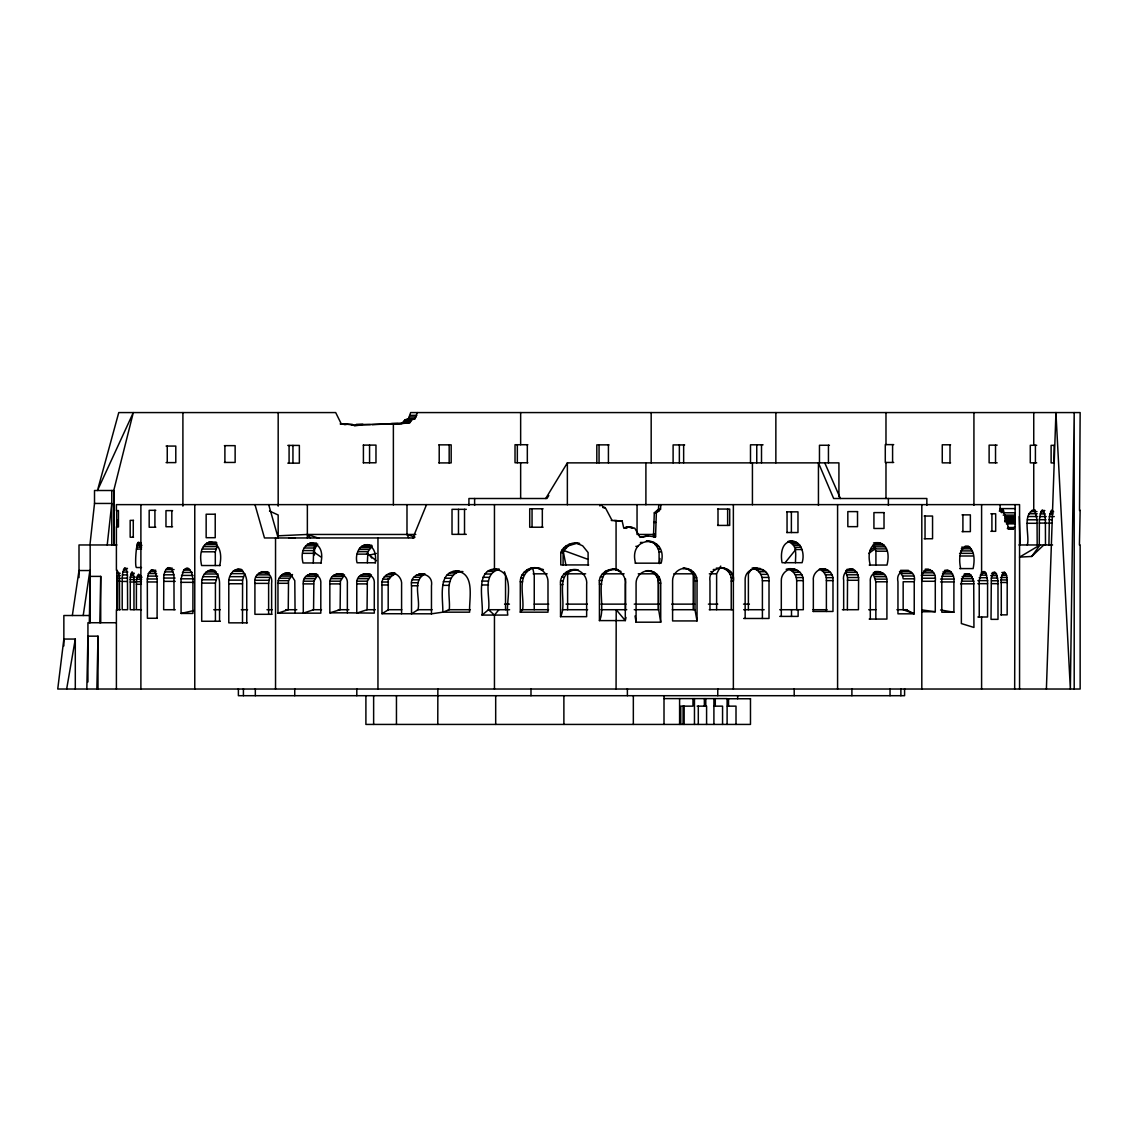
<?xml version="1.0" encoding="UTF-8"?>
<svg xmlns="http://www.w3.org/2000/svg" width="1137" height="1137" viewBox="0 0 1137 1137"><rect width="100%" height="100%" fill="white"/><g stroke="black" fill="none" stroke-linecap="round" stroke-linejoin="round"><path stroke-width="1.5" d="M418.672 574.043L425.124 574.043C411.651 580.097 420.676 598.986 417.99 609.716L411.523 613.824L411.523 585.768C408.865 570.376 434.121 570.376 431.463 585.768L431.463 613.824L381.975 613.71L381.975 584.972C380.895 577.695 387.987 571.726 395.008 573.147M977.863 616.993L987.57 616.993L987.584 580.623L985.95 573.147L983.946 571.442L980.776 575.137L979.213 580.623L979.241 616.993M947.846 570.39C942.715 571.186 941.464 577.568 941.806 581.931L941.806 612.232L953.9 612.232L953.9 581.931C954.767 576.317 951.328 568.599 944.52 570.39M1014.673 689.022L1015.156 504.629M141.414 609.716L136.383 609.716L136.426 581.703L136.98 577.17L138.643 574.157L140.292 577.17L140.889 584.276M914.233 581.746C917.46 567.05 894.734 567.05 897.96 581.746L897.96 613.824L914.233 613.824L914.233 581.746L903.162 581.746L903.162 609.716L914.233 613.824L906.146 609.716M89.311 622.735L90.164 576.388L100.724 576.388L100.724 622.735M99.857 622.735L100.724 576.388M573.588 569.651C581.277 569.594 587.658 576.956 586.649 584.546L586.649 616.666L560.527 616.666L560.527 584.546C559.12 574.839 569.367 567.448 578.349 570.007M560.527 616.666C568.202 602.866 552.824 572.735 575.905 569.651M660.867 504.629L660.512 509.262L656.362 512.83L655.537 536.863L653.477 536.863L654.301 512.83L658.451 509.262L658.806 504.629M86.824 689.022L87.933 636.166L97.995 636.166L97.995 689.022M96.872 689.022L97.995 636.166M117.651 578.435L117.594 609.716M1000.688 614.861L1007.155 614.861L1007.211 579.955L1006.558 575.308L1004.227 572.138L1001.91 575.308L1001.242 579.955L1001.299 614.861M247.397 622.849L228.793 622.849L228.793 583.75C227.869 576.544 232.914 567.505 241.2 569.31M242.494 622.849L242.579 580.126L244.768 573.645L231.053 573.645M157.318 618.258L147.398 618.258L147.313 578.989L148.393 573.531L152.244 569.808L155.016 571.527L157.176 578.989L157.091 618.258M935.282 581.277C937.272 566.141 919.819 566.141 921.809 581.277L935.282 581.277L935.282 611.734L921.809 611.734M1039.261 544.964L1039.374 519.708L1040.824 511.835L1042.373 510.101L1044.576 513.896L1045.386 519.708L1045.486 544.964M1048.939 544.964L1049.366 516.582L1051.256 510.541L1052.052 510.101L1053.615 511.835L1050.503 511.835M1046.395 689.022L1055.932 412.575L1070.358 689.022L1074.195 412.575L1074.195 689.022M135.275 609.716L130.243 609.716L130.286 577.155L132.105 571.797L133.939 577.155L133.981 609.716M847.378 609.716L847.534 577.511L845.9 572.423L856.971 572.423L858.606 577.511L858.449 609.716L842.375 609.716M122.185 578.122L122.796 572.053L124.914 567.932L126.434 569.822L127.443 574.896L127.614 609.716L122.213 609.716L122.185 578.122L127.216 578.122M1027.208 544.964C1030.264 537.787 1021.282 512.005 1034.67 510.229L1037.058 519.794L1037.171 544.964M141.5 567.534L136.468 567.534C134.166 567.036 137.008 526.53 140.889 549.072M220.28 621.257L201.704 621.257L201.704 583.11C201.32 576.303 206.451 568.514 214.069 570.22M215.419 621.257L215.419 583.11L218.034 574L204.319 574M271.871 614.307L254.915 614.307L254.915 583.38C252.812 568.514 273.733 568.514 271.629 583.38L271.629 614.307M268.616 614.307L268.616 583.38L269.739 577.354L256.038 577.354M175.24 609.716L163.657 609.716L163.813 574.796L165.789 569.594L168.873 567.619L171.957 569.594L173.933 574.796L174.075 609.716M991.322 578.037L991.023 619.352L998.002 619.352L997.988 580.78L996.41 573.744L994.52 572.153L993.525 572.565L991.322 578.037L997.703 578.037M89.937 544.964L94.513 503.449L94.513 490.502L113.757 490.502L133.313 412.575L97.469 490.502L118.76 412.575L335.685 412.575L341.285 423.902L352.569 424.584L354.63 425.863C372.822 422.893 391.853 425.465 410.016 422.58L411.736 419.809L415.104 418.672L417.279 412.575M107.219 544.964L111.781 503.449L94.513 503.449M307.658 574.867L317.948 574.867L313.869 581.192L313.57 609.716L303.281 613.156L303.281 583.892C302.016 570.774 322.069 570.774 320.805 583.892L320.805 613.156L277.968 613.156L277.968 583.295C277.655 576.914 283.639 571.684 289.949 573.119M277.968 613.156L288.244 609.716L288.528 580.666L292.522 574.483M321.401 562.957L303.01 562.957C296.771 536.778 327.115 536.778 320.876 562.957M313.286 562.957L313.599 550.578L317.749 544.126L307.473 544.126M347.353 612.829L329.844 612.829L329.844 583.892C328.579 570.774 348.633 570.774 347.353 583.892L347.353 612.829L374.286 613.113L374.286 583.892C375.551 570.774 355.497 570.774 356.762 583.892L356.762 613.113L367.052 609.716L367.35 581.192L371.429 574.867L361.154 574.867M329.844 612.829L340.119 609.716L340.418 581.192L344.497 574.867L334.221 574.867M659.361 563.625L659.957 558.537M431.463 613.824L442.805 612.175C443.259 599.057 436.594 568.941 459.447 571.087M456.221 571.087C475.948 572.949 468.771 599.668 469.638 612.175L442.805 612.175L449.257 609.716C450.721 597.792 443.601 577.084 459.206 571.57L452.753 571.57M534.148 567.775C541.596 567.733 548.048 574.299 547.991 581.732L547.991 612.175L520.291 612.175L520.291 581.732C520.163 573.318 528.279 566.709 536.465 567.775L530.553 568.244M520.291 612.175L522.622 609.716C524.711 596.953 515.772 574.057 532.883 568.244M181.039 578.818L183.711 570.106L186.994 568.116L188.699 568.628L191.57 572.437L192.949 578.818L192.906 613.44L181.081 613.44L181.039 578.818L194.271 578.818M72.342 615.515L79.007 570.532L89.894 570.532L89.894 615.515L63.857 615.515L63.857 645.944M83.214 615.515L89.894 570.532M372.112 424.698L401.986 423.163L405.127 419.809L408.496 418.672L410.67 412.575L1080.15 412.575L1079.525 510.541M66.657 689.022L75.298 639.051L63.857 639.051L57.745 689.022L1080.15 689.022L1080.15 544.964L1079.425 544.964L1080.15 510.2M117.495 519.68L116.912 526.204M599.426 620.603C607.471 606.405 589.719 566.468 618.286 569.751C608.963 566.866 597.65 573.702 599.426 584.262L599.426 620.603L625.293 620.589L625.975 617.476M375.58 562.772L357.061 562.772C354.673 554.543 359.477 542.761 369.553 544.936M367.336 562.772L367.933 551.658L372.24 546.13M494.453 504.629L494.453 569.211C516.525 571.556 505.325 601.629 507.798 615.074L482.045 615.074C484.149 601.416 472.964 565.743 499.37 569.211M494.453 689.022L494.453 615.074L488.498 609.716C490.829 597.764 481.42 573.901 498.901 569.523M220.251 565.53L201.604 565.53C194.953 534.575 226.391 534.575 219.754 565.53M215.305 565.53L215.305 551.8L217.195 546.599L203.48 546.599M1008.448 529.117L1013.309 529.117L1014.673 526.602M999.778 509.945L1003.019 509.945C1001.171 517.42 999.366 507.287 1000.375 504.629M412.902 537.957L426.546 504.629M588.71 564.933L560.768 564.933L560.768 552.554C563.568 545.049 572.238 541.979 579.657 543.543L574.427 543.259M563.099 564.933L563.099 552.554L564.435 549.953L568.514 545.803L576.757 543.259M720.744 566.07L716.623 573.815L716.623 609.716M635.171 563.17L661.151 563.17C668.954 534.376 627.723 534.376 635.526 563.17M545.703 498.503L567.363 462.873L838.921 462.873L838.921 496.798M548.787 495.533L546.982 498.503L468.927 498.503L468.927 505.382M389.025 573.574L395.477 573.574L390.83 576.715L389.295 579.188L382.842 579.188M751.23 569.353L748.388 573.815L748.388 609.716M721.668 567.647L719.607 567.647C726.543 567.562 732.228 574.213 731.233 581.05L733.365 581.05C736.009 563.952 707.313 563.952 709.971 581.05L709.971 609.716M1031.7 556.462L1040.071 544.964L1019.562 557.116L1031.7 556.462L1043.837 544.964M785.042 562.843L796.056 549.143M494.453 615.074L498.901 609.716M482.045 615.074L488.498 609.716M869.734 550.749L875.277 546.556M868.696 553.449L875.717 548.361M959.77 568.585L973.116 568.585C979.071 539.379 954.682 539.379 960.637 568.585M624.128 528.378L626.501 526.886L634.73 528.151L640.046 537.346L647.877 535.953L655.537 536.863M628.562 526.886L626.189 528.378L623.659 527.653L622.152 521.002L611.28 520.462M381.975 613.71L388.428 609.716M116.869 609.716L116.884 570.063L118.774 573.318L119.47 578.321L119.556 609.716M366.555 553.946L369.823 555.027L376.347 553.449M181.081 613.44L194.313 610.455M351.504 425.238L362.845 424.314M869.194 619.068L886.917 619.068L886.917 581.789C888.281 568.969 868.938 568.969 870.302 581.789L870.302 619.068M869.222 565.061L887.002 565.061C894.236 535.797 862.983 535.797 870.231 565.061M743.655 618.471L769.01 618.471L769.01 580.737C770.019 564.506 744.138 564.506 745.147 580.737L745.147 618.471M648.403 570.76C641.78 570.717 636.024 576.544 636.08 583.153L636.08 622.195L660.725 622.195L660.725 583.153C660.839 575.677 653.619 569.808 646.342 570.76L651.586 571.186M684.815 568.386C678.249 568.344 672.55 574.128 672.592 580.68L672.592 620.93L697.038 620.93L697.038 580.68C697.152 573.247 689.974 567.434 682.754 568.386L687.984 568.798M792.077 541.311C781.318 541.51 780.451 554.771 782.071 562.701L802.082 562.701C805.28 553.222 800.775 538.995 788.78 541.311M277.84 535.825L307.36 534.461L415.801 534.461M410.23 415.36L416.838 415.36M409.363 417.009L415.971 417.009M408.496 418.672L415.104 418.672M407.273 419.269L413.882 419.269M405.127 419.809L411.736 419.809M404.175 421.074L410.784 421.074M403.408 422.58L410.016 422.58M401.986 423.163L408.595 423.163M391.554 423.547L398.163 423.547M390.076 423.689L401.915 423.731M340.134 423.916L347.439 423.93M389.096 423.874L395.704 423.874M341.029 423.93L352.569 424.584M893.682 444.624L885.282 444.624L885.282 462.461L893.682 462.461M438.91 444.851L451.176 444.851L451.176 462.915L438.91 462.915M527.824 444.723L515.018 444.723L515.018 462.759L527.824 462.759M609.02 444.865L596.811 444.865L596.811 462.873M684.645 444.922L673.104 444.922L673.104 462.873M763.055 444.809L750.491 444.809L750.491 462.873M950.575 444.794L942.26 444.794L942.26 462.858L950.575 462.858M363.286 445.107L375.977 445.107L375.977 462.787L363.286 462.787M997.149 445.135L989.119 445.135L989.119 462.816L997.149 462.816M829.442 445.263L819.464 445.263L819.464 462.873M1036.702 445.278L1030.278 445.278L1030.278 462.858L1036.702 462.858M1054.369 445.349L1051.114 445.349L1051.114 462.915L1054.369 462.915M287.803 445.42L299.358 445.42L299.358 463.143L287.803 463.143M224.387 445.647L235.132 445.647L235.132 462.446L224.387 462.446M166.087 446.074L175.794 446.074L175.794 462.603L166.087 462.603M602.809 507.5L605.694 508.395L612.076 520.462M999.892 508.609L1015.156 508.609M543.06 508.779L529.714 508.779L529.714 527.227L543.06 527.227M717.603 509.049L729.698 509.049L729.698 525.422L717.603 525.422M466.298 509.333L452.014 509.333L452.014 534.347L466.298 534.347M658.451 509.262L660.512 509.262M1032.126 510.229L1035.338 510.229M155.797 510.314L149.174 510.314L149.174 527.227L155.797 527.227M1041.577 510.541L1044.832 510.541M172.582 510.641L165.974 510.641L165.974 526.729L172.582 526.729M1000.262 510.712L1003.502 510.712L1008.647 528.549L1013.309 529.117M999.281 511.053L1002.521 511.053M656.816 511.366L658.877 511.366M1030.52 511.579L1036.944 511.579M786.69 511.849L797.975 511.849L797.975 532.542L786.69 532.542M1040.824 511.835L1044.079 511.835M654.301 512.83L656.362 512.83M1003.246 512.787L1015.128 512.787M990.824 513.782L995.685 513.782L995.685 531.306L990.824 531.306M1029.156 513.725L1037.171 513.725M1040.184 513.896L1045.059 513.896M1049.863 513.896L1053.104 513.896M962.03 514.876L970.358 514.876L970.358 531.633L962.03 531.633M1003.218 515.118L1015.099 515.118M924.21 516.042L932.553 516.042L932.553 538.753L924.21 538.753M1004.881 516.667L1015.071 516.667M1028.09 516.525L1037.726 516.525M1039.687 516.582L1046.196 516.582M1049.366 516.582L1054.241 516.582M1004.866 518.088L1015.043 518.088M1004.881 519.168L1015.057 519.168M1039.374 519.708L1045.884 519.708M1049.053 519.708L1052.308 519.708M1027.422 519.794L1037.058 519.794M133.512 520.362L130.172 520.362L130.172 537.218L133.512 537.218M1004.895 520.334L1015.071 520.334M622.152 521.002L613.952 520.462M1004.881 521.044L1015.071 521.044M1004.838 521.798L1015.028 521.798M653.633 522.409L655.694 522.409M1006.487 522.437L1014.971 522.437M1039.261 523.077L1047.404 523.077M1048.939 523.077L1052.194 523.077M1027.208 523.29L1036.83 523.29M1006.373 523.83L1014.858 523.83M626.501 526.886L632.172 527.198M1007.595 527.511L1014.261 527.511M1007.339 528.591L1013.891 528.591M1008.704 529.018L1011.93 529.018M653.434 534.106L655.495 534.106M654.628 534.461L637.047 534.461L637.047 504.629M647.877 535.953L640.6 537.19L642.661 537.19M653.462 535.939L655.523 535.939M414.152 537.957L264.48 537.957L254.986 504.629M288.826 538.185L294.995 538.185M648.346 541.056L646.285 541.056L651.345 541.411M787.714 541.567L794.322 541.567M208.639 542.093L216.129 542.093M640.429 542.448L642.49 542.448M649.284 541.411L654.187 542.448M796.468 542.349L789.86 542.349C797.634 546.044 795.388 555.822 795.474 562.701M137.705 542.704L141.045 542.704M875.447 542.676L878.617 542.676M873.5 542.946L880.564 542.946M206.707 543.045L216.996 543.045M309.634 543.06L316.484 543.06M571.527 543.543L573.858 543.543M791.778 543.6L798.387 543.6M137.264 543.827L140.618 543.827M874.495 543.77L882.411 543.77M652.126 542.448L656.717 544.126M568.742 544.41L571.072 544.41M204.958 544.566L216.954 544.566M116.912 544.964L79.007 544.964L79.007 577.61M884.06 545.078L872.974 545.078L875.916 551.203L875.916 565.061M1018.965 544.964L1052.578 544.964M136.909 545.305L141.94 545.305M363.996 545.234L371.7 545.234M793.413 545.263L800.022 545.263M305.626 545.817L315.901 545.817M566.183 545.803L568.514 545.803M361.964 546.13L370.534 546.13M965.157 546.158L968.497 546.158M635.839 546.343L637.9 546.343M654.642 544.126L656.717 546.343L658.778 546.343M874.339 546.826L885.41 546.826M136.639 547.082L141.67 547.082M961.66 547.181L970.003 547.181M794.664 547.267L801.272 547.267M360.173 547.551L370.449 547.551M563.952 547.679L566.269 547.679M304.204 548.006L314.48 548.006M875.334 548.901L886.405 548.901M961.277 548.801L971.282 548.801M136.468 549.072L141.5 549.072M202.343 549.057L216.044 549.057M656.717 546.343L658.224 548.972L660.284 548.972M358.709 549.427L368.985 549.427M795.474 549.512L802.082 549.512M562.119 549.953L564.435 549.953M303.309 550.578L313.599 550.578M960.609 550.905L972.277 550.905M875.916 551.203L887.002 551.203M357.658 551.658L367.933 551.658M201.604 551.8L215.305 551.8M658.224 548.972L659.09 551.9L661.151 551.9M560.768 552.554L563.099 552.554M303.01 553.321L313.286 553.321M959.557 553.364L972.902 553.364M357.061 554.131L367.336 554.131M959.77 555.993L973.116 555.993M752.125 568.003L757.071 568.003M167.253 568.13L172.213 568.13M537.73 568.244L543.401 569.637L541.07 569.637M716.296 568.116L718.357 568.116M722.905 568.116L724.965 568.116M124.118 568.415L127.472 568.415M760.17 568.443L753.561 568.443C758.848 570.021 762.373 575.294 762.401 580.737L762.401 618.471M185.274 568.628L188.586 568.628M612.232 569.211L614.548 569.211M786.15 569.282C794.109 566.851 803.546 571.726 803.305 580.609L803.305 609.716L779.74 609.716M813.111 611.464L832.98 611.464L832.98 580.609C833.989 573.133 826.571 566.979 819.294 569.253C823.998 570.774 826.883 575.777 826.386 580.609L826.386 611.464M925.205 569.225L928.545 569.225M713.269 569.509L715.329 569.509M725.932 569.509L727.993 569.509M846.966 569.353L853.29 569.353L856.971 572.423M165.789 569.594L174.06 569.594M527.213 569.637L529.544 569.637M608.551 569.751L610.882 569.751M756.432 569.708L763.041 569.708M925.39 569.651L930.393 569.651M123.393 569.822L126.747 569.822M235.288 569.808L242.138 569.808M490.8 569.779L497.253 569.779M618.457 569.836L615.899 569.751M183.711 570.106L190.32 570.106M569.921 570.177L572.238 570.177M685.924 568.798L690.926 570.035M150.795 570.248L155.755 570.248M788.538 569.282L791.196 570.447L797.804 570.447M821.824 570.461L828.432 570.461M900.547 570.348L908.449 570.348M208.327 570.66L215.177 570.66M845.829 570.547L855.308 570.547M923.756 570.888L932.098 570.888M944.577 570.802L949.594 570.802M232.986 571.3L243.261 571.3M487.489 571.428L493.941 571.428M605.182 571.314L607.513 571.314M149.473 571.527L156.082 571.527M459.689 571.57L462.915 571.57M875.447 571.57L878.603 571.57M910.609 571.584L899.538 571.584L902.579 576.004L903.204 578.818L914.276 578.818M164.609 571.883L172.867 571.883M261.112 571.726L267.962 571.726M524.342 571.854L526.673 571.854M566.539 571.712L568.87 571.712M710.739 571.684L712.8 571.684M728.462 571.684L730.537 571.684M758.905 571.726L765.514 571.726M981.757 571.883L984.983 571.883M122.796 572.053L127.827 572.053M206.167 571.954L216.456 571.954M688.866 570.035L691.395 571.982L693.456 571.982M874.438 571.911L880.763 571.911M942.843 571.996L951.186 571.996M791.196 570.447L793.47 572.309L800.078 572.309M823.941 572.38L830.55 572.38M182.417 572.437L192.338 572.437M649.525 571.186L654.557 572.423M992.26 572.565L995.5 572.565M1001.868 572.508L1005.108 572.508M921.865 572.821L933.534 572.821M259.094 572.934L269.37 572.934M449.513 572.991L455.965 572.991M873.273 572.934L882.767 572.934M116.699 573.318L120.209 573.318M130.997 573.261L134.351 573.261M981.089 573.147L985.95 573.147M148.393 573.531L156.664 573.531M284.307 573.46L289.452 573.46M901.314 573.517L912.386 573.517M602.383 573.773L604.713 573.773M991.549 573.744L996.41 573.744M1002.663 573.602L1005.904 573.602M309.776 573.83L316.626 573.83M336.339 573.83L343.189 573.83M363.257 573.83L370.108 573.83M484.76 574.014L491.212 574.014M533.168 573.815L547.153 573.815M566.397 573.815L585.626 573.815M603.122 573.815L624.099 573.815M638.269 573.815L656.035 573.815M673.786 573.815L693.328 573.815M709.317 573.815L716.424 573.815M942.502 573.887L952.508 573.887M964.275 573.915L969.278 573.915L970.785 574.938L973.713 581.163L973.94 627.453L961.362 623.559L961.362 583.821C961.206 579.486 963.778 572.281 969.278 573.915M563.725 574.142L566.055 574.142M282.246 574.483L290.816 574.483L294.796 580.666L295.08 613.156M652.496 572.423L655.054 574.384L657.115 574.384M730.252 574.498L732.356 574.498M760.809 574.37L767.418 574.37M691.395 571.982L693.343 574.526L695.403 574.526M793.47 572.309L795.218 574.739L801.827 574.739M884.487 574.569L873.415 574.569L875.845 581.789L875.845 619.068M122.384 574.896L127.415 574.896M130.57 574.981L133.924 574.981M163.813 574.796L173.734 574.796M257.36 574.853L269.355 574.853M386.481 574.782L392.947 574.782M522.153 574.753L524.47 574.753M825.476 574.839L832.085 574.839M847.022 574.81L858.094 574.81M964.119 574.938L970.785 574.938M980.265 575.137L986.745 575.137M181.494 575.421L193.077 575.421M416.071 575.294L422.523 575.294M446.742 575.265L453.194 575.265M921.254 575.336L934.6 575.336M1001.697 575.308L1006.558 575.308M116.798 575.635L120.295 575.635M137.463 575.535L140.817 575.535M990.697 575.62L997.163 575.62M147.654 576.104L157.574 576.104M280.469 576.104L290.745 576.104M902.579 576.004L913.651 576.004M941.763 576.317L953.446 576.317M305.853 576.53L316.129 576.53M332.402 576.53L342.692 576.53M359.335 576.53L369.61 576.53M962.087 576.558L972.092 576.558M202.912 576.672L216.613 576.672M229.646 576.658L243.361 576.658M384.363 576.715L390.83 576.715M874.737 576.686L885.808 576.686M600.407 576.928L602.724 576.928M655.054 574.384L657.001 576.956L659.076 576.956M130.286 577.155L135.317 577.155M136.98 577.17L142.011 577.17M413.911 577.283L420.363 577.283M482.855 577.326L489.308 577.326M561.692 577.255L564.009 577.255M693.343 574.526L694.565 577.497L696.626 577.497M762.003 577.44L768.598 577.44M795.218 574.739L796.312 577.568L802.921 577.568M847.534 577.511L858.606 577.511M1000.532 577.482L1006.998 577.482M731.19 577.695L733.322 577.695M826.315 577.653L832.924 577.653M979.213 577.71L987.3 577.71M163.486 578.051L175.07 578.051M279.105 578.207L289.395 578.207M444.61 578.221L451.062 578.221M520.76 578.122L523.091 578.122M921.851 578.221L935.197 578.221M116.855 578.321L120.351 578.321M304.46 578.676L314.736 578.676M331.009 578.676L341.299 578.676M357.942 578.676L368.217 578.676M961.419 578.69L973.087 578.69M147.313 578.989L157.233 578.989M875.561 579.145L886.633 579.145M940.569 579.074L953.915 579.074M136.625 579.273L141.656 579.273M130.172 579.572L135.204 579.572M202.016 579.771L215.717 579.771M412.361 579.827L418.814 579.827M657.001 576.956L658.238 579.941L660.299 579.941M1000.731 579.955L1007.211 579.955M228.878 580.126L242.579 580.126M255.2 580.268L268.9 580.268M847.378 580.268L858.449 580.268M278.252 580.666L288.528 580.666M599.384 580.524L601.715 580.524M796.312 577.568L796.696 580.609L803.305 580.609M826.386 580.609L832.98 580.609M977.877 580.623L987.584 580.623M560.584 580.808L562.914 580.808M694.565 577.497L694.977 580.68L697.038 580.68M762.401 580.737L769.01 580.737M991.521 580.78L997.988 580.78M481.917 581.092L488.37 581.092M116.869 581.206L120.38 581.206M163.657 581.362L175.24 581.362M303.579 581.192L313.869 581.192M330.142 581.192L340.418 581.192M357.061 581.192L367.35 581.192M962.044 581.163L973.713 581.163M122.213 581.448L127.245 581.448M136.426 581.703L141.457 581.703M443.259 581.661L449.726 581.661M520.291 581.732L522.622 581.732M875.845 581.789L886.917 581.789M130.243 582.03L135.275 582.03M147.398 581.959L157.318 581.959M382.018 582.016L388.47 582.016M940.555 581.931L953.9 581.931M181.081 582.343L194.313 582.343M1000.688 582.485L1007.155 582.485M411.551 582.727L418.004 582.727M201.704 583.11L215.419 583.11M658.238 579.941L658.664 583.153L660.725 583.153M254.915 583.38L268.616 583.38M277.968 583.295L288.244 583.295M977.863 583.651L987.57 583.651M991.521 583.651L998.002 583.651M228.793 583.75L242.494 583.75M303.281 583.892L313.57 583.892M329.844 583.892L340.119 583.892M356.762 583.892L367.052 583.892M960.594 583.821L973.94 583.821M136.383 584.276L141.414 584.276M599.426 584.262L601.743 584.262M560.527 584.546L562.843 584.546M381.975 584.972L388.428 584.972M482.045 584.972L488.498 584.972M442.805 585.342L449.257 585.342M411.523 585.768L417.99 585.768M504.558 604.131L509.447 604.131M534.205 604.131L548.745 604.131M566.041 604.131L587.374 604.131M600.933 604.131L626.004 604.131M634.233 604.131L659.417 604.131M671.683 604.131L694.721 604.131M708.394 604.131L717.76 604.131M743.527 604.131L749.397 604.131M120.38 609.716L116.4 609.716L116.4 689.022M213.756 609.716L220.28 609.716M241.286 609.716L247.553 609.716M266.968 609.716L272.255 609.716M285.614 609.716L296.8 609.716M312.888 609.716L321.501 609.716M338.3 609.716L348.874 609.716M366.768 609.716L375.324 609.716M401.787 609.716L388.186 609.716L388.186 578.449M417.435 609.716L432.117 609.716M448.404 609.716L470.377 609.716M488.413 609.716L509.603 609.716M521.101 609.716L548.588 609.716M562.417 609.716L587.616 609.716M600.933 609.716L626.757 609.716M634.247 609.716L658.664 609.716M672.28 609.716L694.977 609.716L697.038 620.93M709.246 609.716L733.365 609.716M743.655 609.716L764.163 609.716M812.969 609.716L827.068 609.716M868.696 609.716L875.845 609.716M896.894 609.716L907.312 609.716M779.74 616.396L798.117 616.396L798.117 609.716M116.145 622.735L87.933 622.735L87.933 681.973M664.008 698.601L727.111 698.601L727.111 724.425M727.069 698.758L750.477 698.758M697.123 706.148L706.589 706.148L706.589 724.425M713.894 706.148L722.563 706.148L722.563 724.425M727.339 706.148L736.009 706.148L736.009 724.425M344.113 424.57L346.16 424.584M356.435 424.314L370.378 424.655M537.659 567.932L540.047 568.244M921.936 609.944L935.282 611.734M795.147 569.282C788.14 567.192 781.091 573.56 781.304 580.609L781.304 616.396M366.128 544.936C374.798 545.319 376.503 556.021 375.196 562.772M825.903 569.253C819.081 567.079 812.344 573.815 813.339 580.609L813.339 611.464M391.782 573.147C397.808 573.162 402.356 579.174 401.588 584.972L401.588 613.71M286.524 573.119L290.802 574.483M940.555 609.986L953.9 612.232M853.29 569.353C847.022 567.221 842.332 574.711 843.668 580.268L843.668 609.716M210.629 570.22C216.812 570.703 219.569 577.695 219.555 583.11L219.555 621.257M237.775 569.31C244.554 569.935 247.198 577.88 246.757 583.75L246.757 622.849M577.326 543.543L582.67 545.803L588.099 552.554L588.099 564.933M318.914 538.256L307.36 534.461L310.429 537.929M406.989 504.629L406.989 534.461L415.033 537.147M604.927 507.5L602.638 506.676L601.771 504.629M562.886 550.194L587.786 559.276M614.335 568.969L620.973 571.385M630.111 527.198L632.655 528.151M269.483 511.039L278.167 515.004L278.167 537.943L268.687 504.629M313.755 551.942L320.932 556.988M367.009 553.236L376.418 560.811M369.823 555.027L371.7 558.011M1003.019 509.945L1003.502 510.712M406.989 534.461L408.581 537.602M824.766 462.873L840.414 498.503M504.43 571.755L505.539 575.109L505.539 609.716M599.654 504.629L599.952 505.993M1019.264 516.525L1020.145 544.964M532.898 568.656L534.248 575.464L534.248 609.716M563 550.052L565.97 565.331M660.725 622.195L658.664 609.716L658.664 583.153M635.043 615.956L636.08 622.195M1055.932 412.575L1055.932 419.652M1054.113 445.349L1054.113 462.915M1035.409 445.278L1035.409 462.858M1033.746 412.575L1033.746 445.278M1033.746 462.858L1033.746 509.802M1019.562 689.022L1019.562 504.629L116.4 504.629L116.4 510.556L118.447 510.556L118.447 526.943L116.4 526.943L116.4 570.333M995.529 445.135L995.529 462.816M991.905 513.782L991.905 531.306M981.601 504.629L981.601 574M981.601 616.993L981.601 689.022M973.926 412.575L973.926 505.283M962.911 514.876L962.911 531.633M949.992 444.794L949.992 462.858M926.854 505.382L926.854 498.503L833.648 498.503L818.441 462.873L818.441 505.382M925.035 516.042L925.035 538.753M921.809 504.629L921.809 689.022M904.583 688.652L904.583 695.702L238.386 695.702L238.386 688.652M900.888 688.652L900.888 695.702M892.588 444.624L892.588 462.461M890.044 688.652L890.044 695.702M888.381 498.503L888.381 505.382M885.979 412.575L885.979 444.624M885.979 462.461L885.979 498.503M851.897 688.652L851.897 695.702M837.585 504.629L837.585 689.022M828.447 445.263L828.447 462.873M796.696 580.609L796.696 609.716M794.194 688.652L794.194 695.702M791.38 511.849L791.38 532.542M791.508 609.716L791.508 616.396M787.046 511.849L787.046 532.542M775.86 412.575L775.86 462.873M761.506 444.809L761.506 462.873M756.759 444.809L756.759 462.873M752.424 462.873L752.424 504.785M750.477 698.601L750.477 724.425L365.901 724.425L365.901 695.702M737.657 695.702L737.657 698.758M733.365 504.629L733.365 689.022M731.233 581.05L731.233 609.716M728.533 698.758L728.533 706.148M727.637 509.049L727.637 525.422M718.001 509.049L718.001 525.422M717.76 688.652L717.76 695.702M715.287 698.601L715.287 706.148M713.908 698.601L713.908 724.425M705.779 698.601L705.779 706.148M704.357 698.601L704.357 706.148M698.303 706.148L698.303 724.425M694.977 580.68L694.977 609.716M694.465 698.601L694.465 724.425M693.229 573.815L693.229 609.716M692.973 698.601L692.973 706.148L680.779 706.148L680.779 724.425M684.147 706.148L684.147 724.425M683.65 444.922L683.65 462.873M683.081 706.148L683.081 724.425M679.599 698.601L679.599 724.425M679.357 444.922L679.357 462.873M664.008 695.702L664.008 724.425M659.09 551.9L659.09 563.17M658.195 578.932L658.195 609.716M651.174 412.575L651.174 462.873M645.901 462.873L645.901 504.785M633.337 695.702L633.337 724.425M627.382 688.652L627.382 695.702M625.549 578.932L625.549 609.716M616.069 520.462L616.069 569.836C622.138 571.641 626.245 577.98 625.293 584.262L625.293 620.589L616.197 609.716L616.069 689.022M608.423 444.865L608.423 462.873M599.057 444.865L599.057 462.873M567.619 573.815L567.619 609.716M567.363 462.873L567.363 504.785M563.881 695.702L563.881 724.425M542.321 508.779L542.321 527.227M532.045 508.779L532.045 527.227M530.993 688.652L530.993 695.702M527.326 444.723L527.326 462.759M520.647 412.575L520.647 444.723M520.647 462.759L520.647 498.503M517.335 444.723L517.335 462.759M495.689 695.702L495.689 724.425M474.612 498.503L474.612 505.382M464.521 509.333L464.521 534.347M458.481 509.333L458.481 534.347M449.172 444.851L449.172 462.915M439.209 444.851L439.209 462.915M437.859 688.652L437.773 724.425M396.458 695.702L396.458 724.425M393.374 423.973L393.374 504.927M377.953 537.957L377.953 689.022M373.632 695.702L373.632 724.425M369.568 445.107L369.568 462.787M363.414 445.107L363.414 462.787M356.805 688.652L356.805 695.702M314.508 546.101L314.508 554.941M307.36 504.629L307.36 537.957M294.739 688.652L294.739 695.702M292.948 445.42L292.948 463.143M289.082 445.42L289.082 463.143M278.181 412.575L278.181 506.136M275.538 537.957L275.538 689.022M255.328 688.652L255.328 695.702M243.417 688.652L243.417 695.702M224.899 445.647L224.899 462.446M194.768 504.629L194.768 689.022M182.901 412.575L182.901 506.136M171.815 510.641L171.815 526.729M167.253 446.074L167.253 462.603M154.916 510.314L154.916 527.227M140.889 504.629L140.889 689.022M133.271 520.362L133.271 537.218M116.656 510.556L116.656 526.943M111.781 490.502L111.781 544.964M90.164 544.964L90.164 622.735M75.298 639.051L75.298 689.022M857.525 511.607L847.832 511.607L847.832 526.658L857.525 526.658L857.525 511.607M884.017 512.602L873.927 512.602L873.927 528.478L884.017 528.478L884.017 512.602M215.22 514.222L206.152 514.222L206.152 537.702L215.22 537.702L215.22 514.222M113.771 544.964L113.757 490.502L113.757 544.964"/></g></svg>
